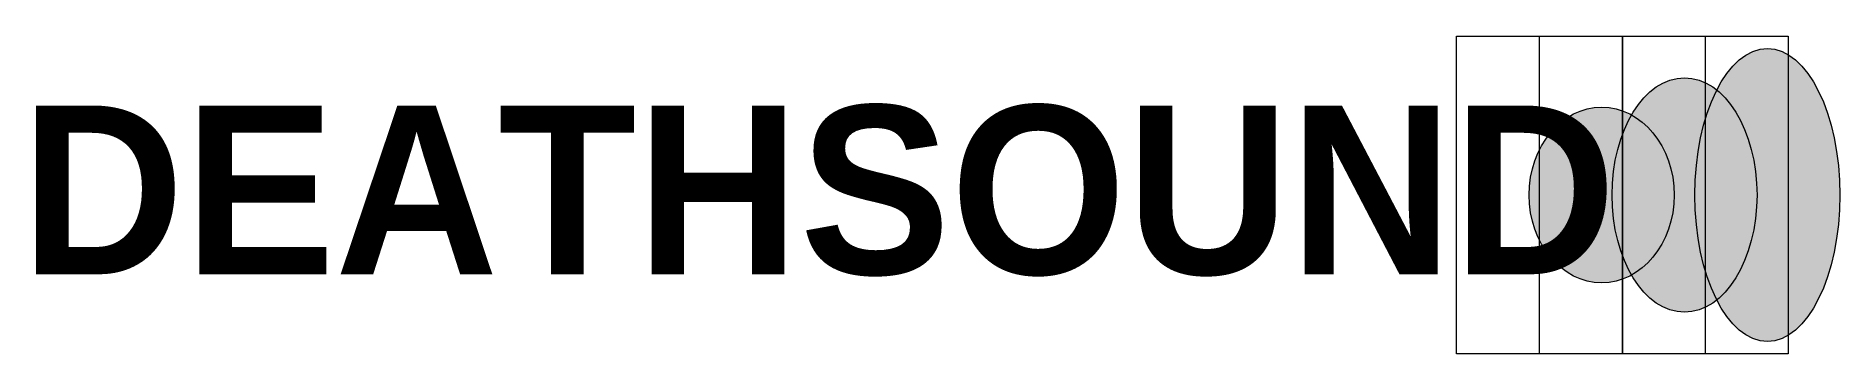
# Model space of a CAD drawing. Header units: inches. Extents: x 3 to 33.7, y -14.6 to -9.1.
import ezdxf

# ---------------------------------------------------------------- set-up
doc = ezdxf.new("R2010")
doc.units = ezdxf.units.IN
doc.header["$MEASUREMENT"] = 0
doc.layers.add('Layer 1', color=7, linetype='Continuous')

msp = doc.modelspace()

# ---------------------------------------------------------------- hatches: boundary and pattern name
at = {"layer": 'Layer 1', "true_color": 0x231f20}
h = msp.add_hatch(color=250, dxfattribs=at)
h.dxf.hatch_style = 2
edge = h.paths.add_edge_path()
edge.add_spline(control_points=[(33.674, -11.85), (33.674, -10.47), (33.121, -9.35), (32.44, -9.35), (31.758, -9.35), (31.205, -10.47), (31.205, -11.85), (31.205, -13.231), (31.758, -14.35), (32.44, -14.35), (33.121, -14.35), (33.674, -13.231), (33.674, -11.85)], knot_values=[0, 0, 0, 0, 1, 1, 1, 2, 2, 2, 3, 3, 3, 4, 4, 4, 4], degree=3, periodic=1)
h = msp.add_hatch(color=250, dxfattribs=at)
h.dxf.hatch_style = 2
edge = h.paths.add_edge_path()
edge.add_spline(control_points=[(32.263, -11.85), (32.263, -10.745), (31.71, -9.85), (31.029, -9.85), (30.347, -9.85), (29.794, -10.745), (29.794, -11.85), (29.794, -12.955), (30.347, -13.85), (31.029, -13.85), (31.71, -13.85), (32.263, -12.955), (32.263, -11.85)], knot_values=[0, 0, 0, 0, 1, 1, 1, 2, 2, 2, 3, 3, 3, 4, 4, 4, 4], degree=3, periodic=1)
h = msp.add_hatch(color=250, dxfattribs=at)
h.dxf.hatch_style = 2
edge = h.paths.add_edge_path()
edge.add_spline(control_points=[(30.852, -11.85), (30.852, -11.022), (30.299, -10.35), (29.617, -10.35), (28.936, -10.35), (28.383, -11.022), (28.383, -11.85), (28.383, -12.678), (28.936, -13.35), (29.617, -13.35), (30.299, -13.35), (30.852, -12.678), (30.852, -11.85)], knot_values=[0, 0, 0, 0, 1, 1, 1, 2, 2, 2, 3, 3, 3, 4, 4, 4, 4], degree=3, periodic=1)

# ---------------------------------------------------------------- linework, layer by layer
at = {"layer": 'Layer 1', "lineweight": 0}
for points in [[(29.97, -14.562), (27.148, -14.562), (27.148, -9.138), (29.97, -9.138), (29.97, -14.562)], [(31.381, -14.562), (28.559, -14.562), (28.559, -9.138), (31.381, -9.138), (31.381, -14.562)], [(32.792, -14.562), (29.97, -14.562), (29.97, -9.138), (32.792, -9.138), (32.792, -14.562)]]:
    msp.add_lwpolyline(points, dxfattribs=at)
for points in [[(33.674, -11.85), (33.674, -10.47), (33.121, -9.35), (32.44, -9.35), (31.758, -9.35), (31.205, -10.47), (31.205, -11.85), (31.205, -13.231), (31.758, -14.35), (32.44, -14.35), (33.121, -14.35), (33.674, -13.231), (33.674, -11.85)], [(32.263, -11.85), (32.263, -10.745), (31.71, -9.85), (31.029, -9.85), (30.347, -9.85), (29.794, -10.745), (29.794, -11.85), (29.794, -12.955), (30.347, -13.85), (31.029, -13.85), (31.71, -13.85), (32.263, -12.955), (32.263, -11.85)], [(30.852, -11.85), (30.852, -11.022), (30.299, -10.35), (29.617, -10.35), (28.936, -10.35), (28.383, -11.022), (28.383, -11.85), (28.383, -12.678), (28.936, -13.35), (29.617, -13.35), (30.299, -13.35), (30.852, -12.678), (30.852, -11.85)]]:
    msp.add_open_spline(points, degree=3, knots=[0, 0, 0, 0, 1, 1, 1, 2, 2, 2, 3, 3, 3, 4, 4, 4, 4], dxfattribs=at)

# ---------------------------------------------------------------- texts
at = {"layer": 'Layer 1', "color": 250, "true_color": 0x231f20, "insert": (2.704, -13.243), "char_height": 2.87867, "attachment_point": 7}
msp.add_mtext('\\fMyriad Pro|b1|i0|c0|p34;\\W1;DEATHSOUND', dxfattribs=at)

doc.saveas('drawing.dxf')
